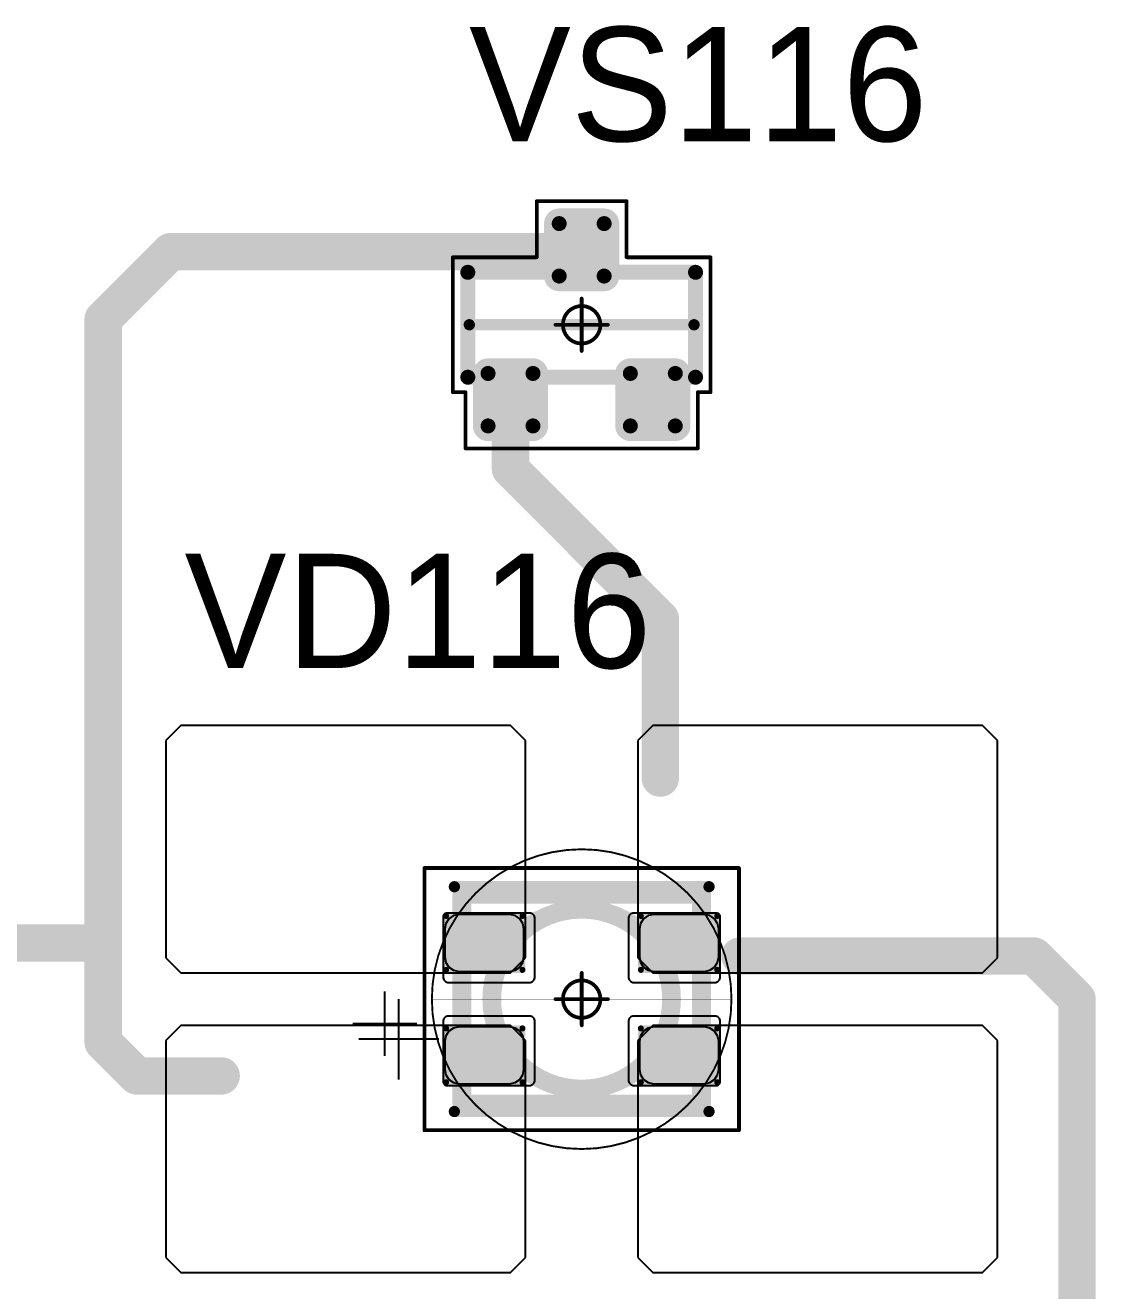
# Model space of a CAD drawing. Header units: millimetres. Extents: x 0 to 400, y 0 to 511.
# Drawn here: x 192.57 to 206.86, y 57.61 to 74.5 of the extents above; entities that cross this region are included whole.
import ezdxf

# ---------------------------------------------------------------- set-up
doc = ezdxf.new("R2010")
doc.units = ezdxf.units.MM
for name, color, linetype in [('Mechanical13', 56, 'Continuous'), ('Mechanical15', 56, 'Continuous'), ('Mechanical2', 216, 'Continuous'), ('TopLayer', 1, 'Continuous'), ('TopOverlay', 2, 'Continuous'), ('TopPaste', 8, 'Continuous'), ('TopSolder', 216, 'Continuous')]:
    doc.layers.add(name, color=color, linetype=linetype)

# ---------------------------------------------------------------- blocks, each defined once
blk = doc.blocks.new('SOT23_481')
at = {"layer": 'Mechanical13', "const_width": 0.2}
for points in [[(-0.7, 1.52), (0.7, 1.52)], [(-0.7, 1.52), (-0.7, -1.52)], [(0.7, 1.52), (0.7, -1.52)], [(-0.7, -1.52), (0.7, -1.52)]]:
    blk.add_lwpolyline(points, dxfattribs=at)
at = {"layer": 'Mechanical13', "const_width": 0.1}
for points in [[(-0.75, 1.52, 1), (-0.65, 1.52, 1)], [(-0.75, 1.52, 1), (-0.65, 1.52, 1)], [(0.65, 1.52, 1), (0.75, 1.52, 1)], [(0.65, 1.52, 1), (0.75, 1.52, 1)], [(-0.75, -1.52, 1), (-0.65, -1.52, 1)], [(-0.75, -1.52, 1), (-0.65, -1.52, 1)], [(0.65, -1.52, 1), (0.75, -1.52, 1)], [(0.65, -1.52, 1), (0.75, -1.52, 1)]]:
    blk.add_lwpolyline(points, format="xyb", close=True, dxfattribs=at)
at = {"layer": 'Mechanical15', "const_width": 0.05}
for points in [[(-0.9, 1.72), (-0.9, 1.55)], [(-0.9, 1.72), (0.9, 1.72)], [(0.9, 1.72), (0.9, 0.6)], [(-1.65, 1.55), (-1.65, -1.55)], [(-1.65, 1.55), (-0.9, 1.55)], [(0.9, 0.6), (1.65, 0.6)], [(1.65, 0.6), (1.65, -0.6)], [(0, 0.35), (0, -0.35)], [(-0.35, 0), (0.35, 0)], [(0.9, -0.6), (1.65, -0.6)], [(0.9, -0.6), (0.9, -1.72)], [(-1.65, -1.55), (-0.9, -1.55)], [(-0.9, -1.55), (-0.9, -1.72)], [(0.9, -1.72), (-0.9, -1.72)]]:
    blk.add_lwpolyline(points, dxfattribs=at)
at = {"layer": 'Mechanical15'}
for points, const_width in [([(-0.913, 1.72, 1), (-0.888, 1.72, 1)], 0.025), ([(-0.913, 1.72, 1), (-0.888, 1.72, 1)], 0.025), ([(0.888, 1.72, 1), (0.913, 1.72, 1)], 0.025), ([(0.888, 1.72, 1), (0.913, 1.72, 1)], 0.025), ([(-1.663, 1.55, 1), (-1.638, 1.55, 1)], 0.025), ([(-1.663, 1.55, 1), (-1.638, 1.55, 1)], 0.025), ([(-0.913, 1.55, 1), (-0.888, 1.55, 1)], 0.025), ([(-0.913, 1.55, 1), (-0.888, 1.55, 1)], 0.025), ([(0.888, 0.6, 1), (0.913, 0.6, 1)], 0.025), ([(0.888, 0.6, 1), (0.913, 0.6, 1)], 0.025), ([(1.637, 0.6, 1), (1.662, 0.6, 1)], 0.025), ([(1.637, 0.6, 1), (1.662, 0.6, 1)], 0.025), ([(-0.013, 0.35, 1), (0.012, 0.35, 1)], 0.025), ([(0.25, 0, 1), (-0.25, 0, 1)], 0.05), ([(-0.363, 0, 1), (-0.338, 0, 1)], 0.025), ([(-0.262, 0, 1), (-0.238, 0, 1)], 0.025), ([(0.238, 0, 1), (0.262, 0, 1)], 0.025), ([(0.337, 0, 1), (0.362, 0, 1)], 0.025), ([(-0.013, -0.35, 1), (0.012, -0.35, 1)], 0.025), ([(0.888, -0.6, 1), (0.913, -0.6, 1)], 0.025), ([(0.888, -0.6, 1), (0.913, -0.6, 1)], 0.025), ([(1.637, -0.6, 1), (1.662, -0.6, 1)], 0.025), ([(1.637, -0.6, 1), (1.662, -0.6, 1)], 0.025), ([(-1.663, -1.55, 1), (-1.638, -1.55, 1)], 0.025), ([(-1.663, -1.55, 1), (-1.638, -1.55, 1)], 0.025), ([(-0.913, -1.55, 1), (-0.888, -1.55, 1)], 0.025), ([(-0.913, -1.55, 1), (-0.888, -1.55, 1)], 0.025), ([(-0.913, -1.72, 1), (-0.888, -1.72, 1)], 0.025), ([(-0.913, -1.72, 1), (-0.888, -1.72, 1)], 0.025), ([(0.888, -1.72, 1), (0.913, -1.72, 1)], 0.025), ([(0.888, -1.72, 1), (0.913, -1.72, 1)], 0.025)]:
    blk.add_lwpolyline(points, format="xyb", close=True, dxfattribs=dict(at, const_width=const_width))
at = {"layer": 'TopLayer', "const_width": 0.1}
for points in [[(-1.4, 1.25, 1), (-1.3, 1.25, 1)], [(-0.7, 1.25, 1), (-0.6, 1.25, 1)], [(-1.4, 0.65, 1), (-1.3, 0.65, 1)], [(-0.7, 0.65, 1), (-0.6, 0.65, 1)], [(0.6, 0.3, 1), (0.7, 0.3, 1)], [(1.3, 0.3, 1), (1.4, 0.3, 1)], [(0.6, -0.3, 1), (0.7, -0.3, 1)], [(1.3, -0.3, 1), (1.4, -0.3, 1)], [(-1.4, -0.65, 1), (-1.3, -0.65, 1)], [(-0.7, -0.65, 1), (-0.6, -0.65, 1)], [(-1.4, -1.25, 1), (-1.3, -1.25, 1)], [(-0.7, -1.25, 1), (-0.6, -1.25, 1)]]:
    blk.add_lwpolyline(points, format="xyb", close=True, dxfattribs=at)
at = {"layer": 'TopLayer'}
for points in [[(-1.45, 1.25), (-1.45, 0.65), (-0.55, 1.25), (-0.55, 0.65)], [(-1.35, 1.35), (-1.35, 0.55), (-0.65, 1.35), (-0.65, 0.55)], [(0.65, 0.4), (0.65, -0.4), (1.35, 0.4), (1.35, -0.4)], [(0.55, 0.3), (0.55, -0.3), (1.45, 0.3), (1.45, -0.3)], [(-1.45, -0.65), (-1.45, -1.25), (-0.55, -0.65), (-0.55, -1.25)], [(-1.35, -0.55), (-1.35, -1.35), (-0.65, -0.55), (-0.65, -1.35)]]:
    blk.add_solid(points, dxfattribs=at)
at = {"layer": 'TopOverlay', "const_width": 0.15}
blk.add_lwpolyline([(0, 1.5), (0, -1.5)], dxfattribs=at)
at = {"layer": 'TopOverlay', "const_width": 0.075}
for points in [[(-0.038, 1.5, 1), (0.038, 1.5, 1)], [(-0.038, -1.5, 1), (0.038, -1.5, 1)]]:
    blk.add_lwpolyline(points, format="xyb", close=True, dxfattribs=at)
at = {"layer": 'TopPaste', "const_width": 0.075}
for points in [[(-1.387, 1.25, 1), (-1.313, 1.25, 1)], [(-0.687, 1.25, 1), (-0.613, 1.25, 1)], [(-1.387, 0.65, 1), (-1.313, 0.65, 1)], [(-0.687, 0.65, 1), (-0.613, 0.65, 1)], [(0.613, 0.3, 1), (0.687, 0.3, 1)], [(1.313, 0.3, 1), (1.387, 0.3, 1)], [(0.613, -0.3, 1), (0.687, -0.3, 1)], [(1.313, -0.3, 1), (1.387, -0.3, 1)], [(-1.387, -0.65, 1), (-1.313, -0.65, 1)], [(-0.687, -0.65, 1), (-0.613, -0.65, 1)], [(-1.387, -1.25, 1), (-1.313, -1.25, 1)], [(-0.687, -1.25, 1), (-0.613, -1.25, 1)]]:
    blk.add_lwpolyline(points, format="xyb", close=True, dxfattribs=at)
at = {"layer": 'TopPaste'}
for points in [[(-1.425, 1.25), (-1.425, 0.65), (-0.575, 1.25), (-0.575, 0.65)], [(-1.35, 1.325), (-1.35, 0.575), (-0.65, 1.325), (-0.65, 0.575)], [(0.65, 0.375), (0.65, -0.375), (1.35, 0.375), (1.35, -0.375)], [(0.575, 0.3), (0.575, -0.3), (1.425, 0.3), (1.425, -0.3)], [(-1.425, -0.65), (-1.425, -1.25), (-0.575, -0.65), (-0.575, -1.25)], [(-1.35, -0.575), (-1.35, -1.325), (-0.65, -0.575), (-0.65, -1.325)]]:
    blk.add_solid(points, dxfattribs=at)
at = {"layer": 'TopSolder', "const_width": 0.202}
for points in [[(-1.451, 1.25, 1), (-1.249, 1.25, 1)], [(-0.751, 1.25, 1), (-0.549, 1.25, 1)], [(-1.451, 0.65, 1), (-1.249, 0.65, 1)], [(-0.751, 0.65, 1), (-0.549, 0.65, 1)], [(0.549, 0.3, 1), (0.751, 0.3, 1)], [(1.249, 0.3, 1), (1.451, 0.3, 1)], [(0.549, -0.3, 1), (0.751, -0.3, 1)], [(1.249, -0.3, 1), (1.451, -0.3, 1)], [(-1.451, -0.65, 1), (-1.249, -0.65, 1)], [(-0.751, -0.65, 1), (-0.549, -0.65, 1)], [(-1.451, -1.25, 1), (-1.249, -1.25, 1)], [(-0.751, -1.25, 1), (-0.549, -1.25, 1)]]:
    blk.add_lwpolyline(points, format="xyb", close=True, dxfattribs=at)
at = {"layer": 'TopSolder'}
for points in [[(-1.35, 1.452), (-1.35, 0.448), (-0.65, 1.452), (-0.65, 0.448)], [(-1.552, 1.25), (-1.552, 0.65), (-0.448, 1.25), (-0.448, 0.65)], [(0.65, 0.502), (0.65, -0.502), (1.35, 0.502), (1.35, -0.502)], [(0.448, 0.3), (0.448, -0.3), (1.552, 0.3), (1.552, -0.3)], [(-1.35, -0.448), (-1.35, -1.452), (-0.65, -0.448), (-0.65, -1.452)], [(-1.552, -0.65), (-1.552, -1.25), (-0.448, -0.65), (-0.448, -1.25)]]:
    blk.add_solid(points, dxfattribs=at)
blk = doc.blocks.new('E65F_685')
at = {"layer": 'Mechanical13'}
for p, q in [((2.441, 1.071), (2.441, 0)), ((1.905, 0.536), (2.976, 0.536))]:
    blk.add_line(p, q, dxfattribs=at)
at = {"layer": 'Mechanical13', "const_width": 0.25}
for points in [[(-1.6, 1.4), (-1.6, -1.4)], [(1.6, 1.4), (-1.6, 1.4)], [(1.6, 1.4), (1.6, -1.4)], [(1.6, -1.4), (-1.6, -1.4)]]:
    blk.add_lwpolyline(points, dxfattribs=at)
at = {"layer": 'Mechanical13'}
for points, const_width in [([(-1.663, 1.4, 1), (-1.538, 1.4, 1)], 0.125), ([(-1.663, 1.4, 1), (-1.538, 1.4, 1)], 0.125), ([(1.537, 1.4, 1), (1.662, 1.4, 1)], 0.125), ([(1.537, 1.4, 1), (1.662, 1.4, 1)], 0.125), ([(1.2, 0, 1), (-1.2, 0, 1)], 0.25), ([(-1.263, 0, 1), (-1.138, 0, 1)], 0.125), ([(1.137, 0, 1), (1.262, 0, 1)], 0.125), ([(-1.663, -1.4, 1), (-1.538, -1.4, 1)], 0.125), ([(-1.663, -1.4, 1), (-1.538, -1.4, 1)], 0.125), ([(1.537, -1.4, 1), (1.662, -1.4, 1)], 0.125), ([(1.537, -1.4, 1), (1.662, -1.4, 1)], 0.125)]:
    blk.add_lwpolyline(points, format="xyb", close=True, dxfattribs=dict(at, const_width=const_width))
at = {"layer": 'Mechanical15', "const_width": 0.05}
for points in [[(2.1, 1.75), (-2.1, 1.75)], [(-2.1, -1.75), (-2.1, 1.75)], [(2.1, 1.75), (2.1, -1.75)], [(0, 0.35), (0, -0.35)], [(0, 0.35), (0, -0.35)], [(0.35, 0), (-0.35, 0)], [(0.35, 0), (-0.35, 0)], [(2.1, -1.75), (-2.1, -1.75)]]:
    blk.add_lwpolyline(points, dxfattribs=at)
at = {"layer": 'Mechanical15'}
for points, const_width in [([(-2.113, 1.75, 1), (-2.088, 1.75, 1)], 0.025), ([(-2.113, 1.75, 1), (-2.088, 1.75, 1)], 0.025), ([(2.087, 1.75, 1), (2.112, 1.75, 1)], 0.025), ([(2.087, 1.75, 1), (2.112, 1.75, 1)], 0.025), ([(-0.013, 0.35, 1), (0.012, 0.35, 1)], 0.025), ([(-0.013, 0.35, 1), (0.012, 0.35, 1)], 0.025), ([(0.25, 0, 1), (-0.25, 0, 1)], 0.05), ([(0.25, 0, 1), (-0.25, 0, 1)], 0.05), ([(-0.363, 0, 1), (-0.338, 0, 1)], 0.025), ([(-0.363, 0, 1), (-0.338, 0, 1)], 0.025), ([(-0.263, 0, 1), (-0.238, 0, 1)], 0.025), ([(-0.263, 0, 1), (-0.238, 0, 1)], 0.025), ([(0.237, 0, 1), (0.262, 0, 1)], 0.025), ([(0.237, 0, 1), (0.262, 0, 1)], 0.025), ([(0.337, 0, 1), (0.362, 0, 1)], 0.025), ([(0.337, 0, 1), (0.362, 0, 1)], 0.025), ([(-0.013, -0.35, 1), (0.012, -0.35, 1)], 0.025), ([(-0.013, -0.35, 1), (0.012, -0.35, 1)], 0.025), ([(-2.113, -1.75, 1), (-2.088, -1.75, 1)], 0.025), ([(-2.113, -1.75, 1), (-2.088, -1.75, 1)], 0.025), ([(2.087, -1.75, 1), (2.112, -1.75, 1)], 0.025), ([(2.087, -1.75, 1), (2.112, -1.75, 1)], 0.025)]:
    blk.add_lwpolyline(points, format="xyb", close=True, dxfattribs=dict(at, const_width=const_width))
at = {"layer": 'TopLayer'}
for p, q in [((-5.35, 3.65), (-5.55, 3.45)), ((-0.95, 3.65), (-5.35, 3.65)), ((-5.35, 3.65), (-5.35, 3.65)), ((-0.75, 3.45), (-0.95, 3.65)), ((0.95, 3.65), (0.75, 3.45)), ((5.35, 3.65), (0.95, 3.65)), ((0.95, 3.65), (0.95, 3.65)), ((5.55, 3.45), (5.35, 3.65)), ((-5.55, 3.45), (-5.55, 3.45)), ((-5.55, 3.45), (-5.55, 0.55)), ((-0.75, 0.55), (-0.75, 3.45)), ((0.75, 3.45), (0.75, 3.45)), ((0.75, 3.45), (0.75, 0.55)), ((5.55, 0.55), (5.55, 3.45)), ((-5.55, 0.55), (-5.35, 0.35)), ((-0.95, 0.35), (-0.75, 0.55)), ((0.75, 0.55), (0.95, 0.35)), ((5.35, 0.35), (5.55, 0.55)), ((-5.35, 0.35), (-0.95, 0.35)), ((0.95, 0.35), (5.35, 0.35)), ((-5.35, -0.35), (-5.55, -0.55)), ((-0.95, -0.35), (-5.35, -0.35)), ((-5.35, -0.35), (-5.35, -0.35)), ((-0.75, -0.55), (-0.95, -0.35)), ((0.95, -0.35), (0.75, -0.55)), ((5.35, -0.35), (0.95, -0.35)), ((0.95, -0.35), (0.95, -0.35)), ((5.55, -0.55), (5.35, -0.35)), ((-5.55, -0.55), (-5.55, -0.55)), ((-5.55, -0.55), (-5.55, -3.45)), ((-0.75, -3.45), (-0.75, -0.55)), ((0.75, -0.55), (0.75, -0.55)), ((0.75, -0.55), (0.75, -3.45)), ((5.55, -3.45), (5.55, -0.55)), ((-5.55, -3.45), (-5.35, -3.65)), ((-0.95, -3.65), (-0.75, -3.45)), ((0.75, -3.45), (0.95, -3.65)), ((5.35, -3.65), (5.55, -3.45)), ((-5.35, -3.65), (-0.95, -3.65)), ((0.95, -3.65), (5.35, -3.65))]:
    blk.add_line(p, q, dxfattribs=at)
at = {"layer": 'TopLayer', "const_width": 0.04}
for points in [[(-1.83, 1.11, 1), (-1.79, 1.11, 1)], [(-0.81, 1.11, 1), (-0.77, 1.11, 1)], [(0.77, 1.11, 1), (0.81, 1.11, 1)], [(1.79, 1.11, 1), (1.83, 1.11, 1)], [(-1.83, 0.39, 1), (-1.79, 0.39, 1)], [(-0.81, 0.39, 1), (-0.77, 0.39, 1)], [(0.77, 0.39, 1), (0.81, 0.39, 1)], [(1.79, 0.39, 1), (1.83, 0.39, 1)], [(-1.83, -0.39, 1), (-1.79, -0.39, 1)], [(-0.81, -0.39, 1), (-0.77, -0.39, 1)], [(0.77, -0.39, 1), (0.81, -0.39, 1)], [(1.79, -0.39, 1), (1.83, -0.39, 1)], [(-1.83, -1.11, 1), (-1.79, -1.11, 1)], [(-0.81, -1.11, 1), (-0.77, -1.11, 1)], [(0.77, -1.11, 1), (0.81, -1.11, 1)], [(1.79, -1.11, 1), (1.83, -1.11, 1)]]:
    blk.add_lwpolyline(points, format="xyb", close=True, dxfattribs=at)
at = {"layer": 'TopLayer'}
for points in [[(-1.85, 1.11), (-1.85, 0.39), (-0.75, 1.11), (-0.75, 0.39)], [(-1.81, 1.15), (-1.81, 0.35), (-0.79, 1.15), (-0.79, 0.35)], [(0.75, 1.11), (0.75, 0.39), (1.85, 1.11), (1.85, 0.39)], [(0.79, 1.15), (0.79, 0.35), (1.81, 1.15), (1.81, 0.35)], [(-1.85, -0.39), (-1.85, -1.11), (-0.75, -0.39), (-0.75, -1.11)], [(-1.81, -0.35), (-1.81, -1.15), (-0.79, -0.35), (-0.79, -1.15)], [(0.75, -0.39), (0.75, -1.11), (1.85, -0.39), (1.85, -1.11)], [(0.79, -0.35), (0.79, -1.15), (1.81, -0.35), (1.81, -1.15)]]:
    blk.add_solid(points, dxfattribs=at)
at = {"layer": 'TopOverlay'}
for p, q in [((2.628, 0.757), (2.628, -0.1)), ((2.2, 0.328), (3.057, 0.328))]:
    blk.add_line(p, q, dxfattribs=at)
at = {"layer": 'TopOverlay', "const_width": 0.15}
for points in [[(1.7, 1.5), (-1.7, 1.5)], [(1.7, -1.5), (-1.7, -1.5)]]:
    blk.add_lwpolyline(points, dxfattribs=at)
at = {"layer": 'TopOverlay', "const_width": 0.075}
for points in [[(-1.738, 1.5, 1), (-1.663, 1.5, 1)], [(1.662, 1.5, 1), (1.737, 1.5, 1)], [(-1.738, -1.5, 1), (-1.663, -1.5, 1)], [(1.662, -1.5, 1), (1.737, -1.5, 1)]]:
    blk.add_lwpolyline(points, format="xyb", close=True, dxfattribs=at)
at = {"layer": 'TopPaste'}
for p, q in [((-1.773, 1.073), (-1.814, 1.011)), ((-1.711, 1.114), (-1.773, 1.073)), ((-1.638, 1.129), (-1.711, 1.114)), ((-0.963, 1.129), (-1.638, 1.129)), ((-0.889, 1.114), (-0.963, 1.129)), ((-0.827, 1.073), (-0.889, 1.114)), ((-0.786, 1.011), (-0.827, 1.073)), ((0.827, 1.073), (0.786, 1.011)), ((0.889, 1.114), (0.827, 1.073)), ((0.962, 1.129), (0.889, 1.114)), ((1.637, 1.129), (0.962, 1.129)), ((1.711, 1.114), (1.637, 1.129)), ((1.773, 1.073), (1.711, 1.114)), ((1.814, 1.011), (1.773, 1.073)), ((-1.814, 1.011), (-1.829, 0.938)), ((-1.829, 0.938), (-1.829, 0.562)), ((-0.771, 0.938), (-0.786, 1.011)), ((-0.771, 0.562), (-0.771, 0.938)), ((0.786, 1.011), (0.771, 0.938)), ((0.771, 0.938), (0.771, 0.562)), ((1.829, 0.938), (1.814, 1.011)), ((1.829, 0.562), (1.829, 0.938)), ((-1.829, 0.562), (-1.814, 0.489)), ((-0.786, 0.489), (-0.771, 0.562)), ((0.771, 0.562), (0.786, 0.489)), ((1.814, 0.489), (1.829, 0.562)), ((-1.814, 0.489), (-1.773, 0.427)), ((-1.773, 0.427), (-1.711, 0.386)), ((-1.711, 0.386), (-1.638, 0.371)), ((-1.638, 0.371), (-0.963, 0.371)), ((-0.963, 0.371), (-0.889, 0.386)), ((-0.889, 0.386), (-0.827, 0.427)), ((-0.827, 0.427), (-0.786, 0.489)), ((0.786, 0.489), (0.827, 0.427)), ((0.827, 0.427), (0.889, 0.386)), ((0.889, 0.386), (0.962, 0.371)), ((0.962, 0.371), (1.637, 0.371)), ((1.637, 0.371), (1.711, 0.386)), ((1.711, 0.386), (1.773, 0.427)), ((1.773, 0.427), (1.814, 0.489)), ((-1.814, -0.489), (-1.829, -0.563)), ((-1.773, -0.427), (-1.814, -0.489)), ((-1.711, -0.386), (-1.773, -0.427)), ((-1.638, -0.371), (-1.711, -0.386)), ((-0.963, -0.371), (-1.638, -0.371)), ((-0.889, -0.386), (-0.963, -0.371)), ((-0.827, -0.427), (-0.889, -0.386)), ((-0.786, -0.489), (-0.827, -0.427)), ((-0.771, -0.563), (-0.786, -0.489)), ((0.786, -0.489), (0.771, -0.563)), ((0.827, -0.427), (0.786, -0.489)), ((0.889, -0.386), (0.827, -0.427)), ((0.962, -0.371), (0.889, -0.386)), ((1.637, -0.371), (0.962, -0.371)), ((1.711, -0.386), (1.637, -0.371)), ((1.773, -0.427), (1.711, -0.386)), ((1.814, -0.489), (1.773, -0.427)), ((1.829, -0.563), (1.814, -0.489)), ((-1.829, -0.563), (-1.829, -0.938)), ((-0.771, -0.938), (-0.771, -0.563)), ((0.771, -0.563), (0.771, -0.938)), ((1.829, -0.938), (1.829, -0.563)), ((-1.829, -0.938), (-1.814, -1.011)), ((-1.814, -1.011), (-1.773, -1.073)), ((-0.827, -1.073), (-0.786, -1.011)), ((-0.786, -1.011), (-0.771, -0.938)), ((0.771, -0.938), (0.786, -1.011)), ((0.786, -1.011), (0.827, -1.073)), ((1.773, -1.073), (1.814, -1.011)), ((1.814, -1.011), (1.829, -0.938)), ((-1.773, -1.073), (-1.711, -1.114)), ((-1.711, -1.114), (-1.638, -1.129)), ((-1.638, -1.129), (-0.963, -1.129)), ((-0.963, -1.129), (-0.889, -1.114)), ((-0.889, -1.114), (-0.827, -1.073)), ((0.827, -1.073), (0.889, -1.114)), ((0.889, -1.114), (0.962, -1.129)), ((0.962, -1.129), (1.637, -1.129)), ((1.637, -1.129), (1.711, -1.114)), ((1.711, -1.114), (1.773, -1.073))]:
    blk.add_line(p, q, dxfattribs=at)
at = {"layer": 'TopSolder'}
for p, q in [((-1.842, 1.129), (-1.85, 1.111)), ((-1.85, 1.111), (-1.85, 1.101)), ((-1.85, 1.101), (-1.85, 1.101)), ((-1.85, 1.101), (-1.85, 0.301)), ((-1.828, 1.143), (-1.842, 1.129)), ((-1.81, 1.151), (-1.828, 1.143)), ((-1.8, 1.151), (-1.81, 1.151)), ((-0.7, 1.151), (-1.8, 1.151)), ((-0.685, 1.151), (-0.7, 1.151)), ((-0.7, 1.151), (-0.7, 1.151)), ((-0.658, 1.139), (-0.685, 1.151)), ((-0.636, 1.118), (-0.658, 1.139)), ((-0.625, 1.09), (-0.636, 1.118)), ((-0.625, 1.076), (-0.625, 1.09)), ((-0.625, 0.301), (-0.625, 1.076)), ((0.636, 1.118), (0.625, 1.09)), ((0.625, 1.09), (0.625, 1.076)), ((0.625, 1.076), (0.625, 1.076)), ((0.625, 1.076), (0.625, 0.301)), ((0.657, 1.139), (0.636, 1.118)), ((0.685, 1.151), (0.657, 1.139)), ((0.7, 1.151), (0.685, 1.151)), ((1.8, 1.151), (0.7, 1.151)), ((1.81, 1.151), (1.8, 1.151)), ((1.8, 1.151), (1.8, 1.151)), ((1.828, 1.143), (1.81, 1.151)), ((1.842, 1.129), (1.828, 1.143)), ((1.85, 1.111), (1.842, 1.129)), ((1.85, 1.101), (1.85, 1.111)), ((1.85, 0.301), (1.85, 1.101)), ((-1.85, 0.301), (-1.85, 0.286)), ((-1.85, 0.286), (-1.839, 0.258)), ((-1.839, 0.258), (-1.818, 0.237)), ((-1.818, 0.237), (-1.79, 0.226)), ((-1.79, 0.226), (-1.775, 0.226)), ((-1.775, 0.226), (-1.775, 0.226)), ((-1.775, 0.226), (-0.7, 0.226)), ((-0.7, 0.226), (-0.685, 0.226)), ((-0.685, 0.226), (-0.658, 0.237)), ((-0.658, 0.237), (-0.636, 0.258)), ((-0.636, 0.258), (-0.625, 0.286)), ((-0.625, 0.286), (-0.625, 0.301)), ((-0.625, 0.301), (-0.625, 0.301)), ((0.625, 0.301), (0.625, 0.286)), ((0.625, 0.286), (0.636, 0.258)), ((0.636, 0.258), (0.657, 0.237)), ((0.657, 0.237), (0.685, 0.226)), ((0.685, 0.226), (0.7, 0.226)), ((0.7, 0.226), (0.7, 0.226)), ((0.7, 0.226), (1.775, 0.226)), ((1.775, 0.226), (1.79, 0.226)), ((1.79, 0.226), (1.817, 0.237)), ((1.817, 0.237), (1.839, 0.258)), ((1.839, 0.258), (1.85, 0.286)), ((1.85, 0.286), (1.85, 0.301)), ((1.85, 0.301), (1.85, 0.301)), ((-1.839, -0.257), (-1.85, -0.285)), ((-1.85, -0.285), (-1.85, -0.299)), ((-1.85, -0.299), (-1.85, -0.299)), ((-1.85, -0.299), (-1.85, -1.099)), ((-1.818, -0.236), (-1.839, -0.257)), ((-1.79, -0.224), (-1.818, -0.236)), ((-1.775, -0.224), (-1.79, -0.224)), ((-0.7, -0.224), (-1.775, -0.224)), ((-0.685, -0.224), (-0.7, -0.224)), ((-0.7, -0.224), (-0.7, -0.224)), ((-0.658, -0.236), (-0.685, -0.224)), ((-0.636, -0.257), (-0.658, -0.236)), ((-0.625, -0.285), (-0.636, -0.257)), ((-0.625, -0.299), (-0.625, -0.285)), ((-0.625, -1.074), (-0.625, -0.299)), ((0.636, -0.257), (0.625, -0.285)), ((0.625, -0.285), (0.625, -0.299)), ((0.625, -0.299), (0.625, -0.299)), ((0.625, -0.299), (0.625, -1.074)), ((0.657, -0.236), (0.636, -0.257)), ((0.685, -0.224), (0.657, -0.236)), ((0.7, -0.224), (0.685, -0.224)), ((1.775, -0.224), (0.7, -0.224)), ((1.79, -0.224), (1.775, -0.224)), ((1.775, -0.224), (1.775, -0.224)), ((1.817, -0.236), (1.79, -0.224)), ((1.839, -0.257), (1.817, -0.236)), ((1.85, -0.285), (1.839, -0.257)), ((1.85, -0.299), (1.85, -0.285)), ((1.85, -1.099), (1.85, -0.299)), ((-1.85, -1.099), (-1.85, -1.109)), ((-1.85, -1.109), (-1.842, -1.128)), ((-1.842, -1.128), (-1.828, -1.142)), ((-1.828, -1.142), (-1.81, -1.149)), ((-1.81, -1.149), (-1.8, -1.149)), ((-1.8, -1.149), (-0.7, -1.149)), ((-1.8, -1.149), (-1.8, -1.149)), ((-0.7, -1.149), (-0.685, -1.149)), ((-0.685, -1.149), (-0.658, -1.138)), ((-0.658, -1.138), (-0.636, -1.117)), ((-0.636, -1.117), (-0.625, -1.089)), ((-0.625, -1.089), (-0.625, -1.074)), ((-0.625, -1.074), (-0.625, -1.074)), ((0.625, -1.074), (0.625, -1.089)), ((0.625, -1.089), (0.636, -1.117)), ((0.636, -1.117), (0.657, -1.138)), ((0.657, -1.138), (0.685, -1.149)), ((0.685, -1.149), (0.7, -1.149)), ((0.7, -1.149), (1.8, -1.149)), ((0.7, -1.149), (0.7, -1.149)), ((1.8, -1.149), (1.81, -1.149)), ((1.81, -1.149), (1.828, -1.142)), ((1.828, -1.142), (1.842, -1.128)), ((1.842, -1.128), (1.85, -1.109)), ((1.85, -1.109), (1.85, -1.099)), ((1.85, -1.099), (1.85, -1.099))]:
    blk.add_line(p, q, dxfattribs=at)

msp = doc.modelspace()

# ---------------------------------------------------------------- linework, layer by layer
at = {"layer": 'Mechanical2'}
for points, const_width in [([(202, 61.5, 1), (198, 61.5, 1)], 0.0254), ([(200, 63.5, 1), (200, 63.5, 1)], 0.0005), ([(197.994, 61.5, 1), (198.006, 61.5, 1)], 0.0127), ([(198, 61.5, 1), (198, 61.5, 1)], 0.0005), ([(201.994, 61.5, 1), (202.006, 61.5, 1)], 0.0127), ([(202, 61.5, 1), (202, 61.5, 1)], 0.0005), ([(200, 59.5, 1), (200, 59.5, 1)], 0.0005)]:
    msp.add_lwpolyline(points, format="xyb", close=True, dxfattribs=dict(at, const_width=const_width))
at = {"layer": 'Mechanical2', "const_width": 0.001}
for points in [[(200, 59.5), (200, 63.5)], [(198, 61.5), (202, 61.5)]]:
    msp.add_lwpolyline(points, dxfattribs=at)
at = {"layer": 'TopLayer', "const_width": 0.5}
for points in [[(193.612, 70.575), (194.512, 71.475)], [(194.512, 71.475), (199.912, 71.475)], [(193.612, 62.125), (193.612, 70.575)], [(199.05, 68.575), (199.05, 69.5)], [(199.05, 68.575), (201.05, 66.575)], [(201.05, 64.45), (201.05, 66.575)], [(181.3, 62.25), (193.487, 62.25)], [(193.487, 62.25), (193.612, 62.125)], [(193.612, 60.925), (193.612, 62.125)], [(202.113, 62.075), (206.038, 62.075)], [(206.038, 62.075), (206.613, 61.5)], [(206.613, 55.025), (206.613, 61.5)], [(193.612, 60.925), (194.062, 60.475)], [(194.062, 60.475), (195.187, 60.475)]]:
    msp.add_lwpolyline(points, dxfattribs=at)
at = {"layer": 'TopLayer', "const_width": 0.25}
for points in [[(194.387, 71.475, 1), (194.637, 71.475, 1)], [(194.387, 71.475, 1), (194.637, 71.475, 1)], [(199.787, 71.475, 1), (200.037, 71.475, 1)], [(193.487, 70.575, 1), (193.737, 70.575, 1)], [(193.487, 70.575, 1), (193.737, 70.575, 1)], [(198.925, 69.5, 1), (199.175, 69.5, 1)], [(198.925, 68.575, 1), (199.175, 68.575, 1)], [(198.925, 68.575, 1), (199.175, 68.575, 1)], [(200.925, 66.575, 1), (201.175, 66.575, 1)], [(200.925, 66.575, 1), (201.175, 66.575, 1)], [(200.925, 64.45, 1), (201.175, 64.45, 1)], [(193.362, 62.25, 1), (193.612, 62.25, 1)], [(193.362, 62.25, 1), (193.612, 62.25, 1)], [(193.487, 62.125, 1), (193.737, 62.125, 1)], [(193.487, 62.125, 1), (193.737, 62.125, 1)], [(193.487, 62.125, 1), (193.737, 62.125, 1)], [(201.988, 62.075, 1), (202.238, 62.075, 1)], [(205.913, 62.075, 1), (206.163, 62.075, 1)], [(205.913, 62.075, 1), (206.163, 62.075, 1)], [(206.488, 61.5, 1), (206.738, 61.5, 1)], [(206.488, 61.5, 1), (206.738, 61.5, 1)], [(193.487, 60.925, 1), (193.737, 60.925, 1)], [(193.487, 60.925, 1), (193.737, 60.925, 1)], [(193.937, 60.475, 1), (194.187, 60.475, 1)], [(193.937, 60.475, 1), (194.187, 60.475, 1)], [(195.062, 60.475, 1), (195.312, 60.475, 1)]]:
    msp.add_lwpolyline(points, format="xyb", close=True, dxfattribs=at)

# ---------------------------------------------------------------- block references
for name, p, rotation in [('SOT23_481', (200, 70.5), 90), ('E65F_685', (200, 61.5), 180)]:
    msp.add_blockref(name, p, dxfattribs=dict(rotation=rotation))

# ---------------------------------------------------------------- texts
at = {"layer": 'TopOverlay'}
for s, p in [('VS116', (198.497, 72.95)), ('VD116', (194.699, 65.919))]:
    msp.add_text(s, height=1.524, dxfattribs=at).set_placement(p)

doc.saveas('drawing.dxf')
